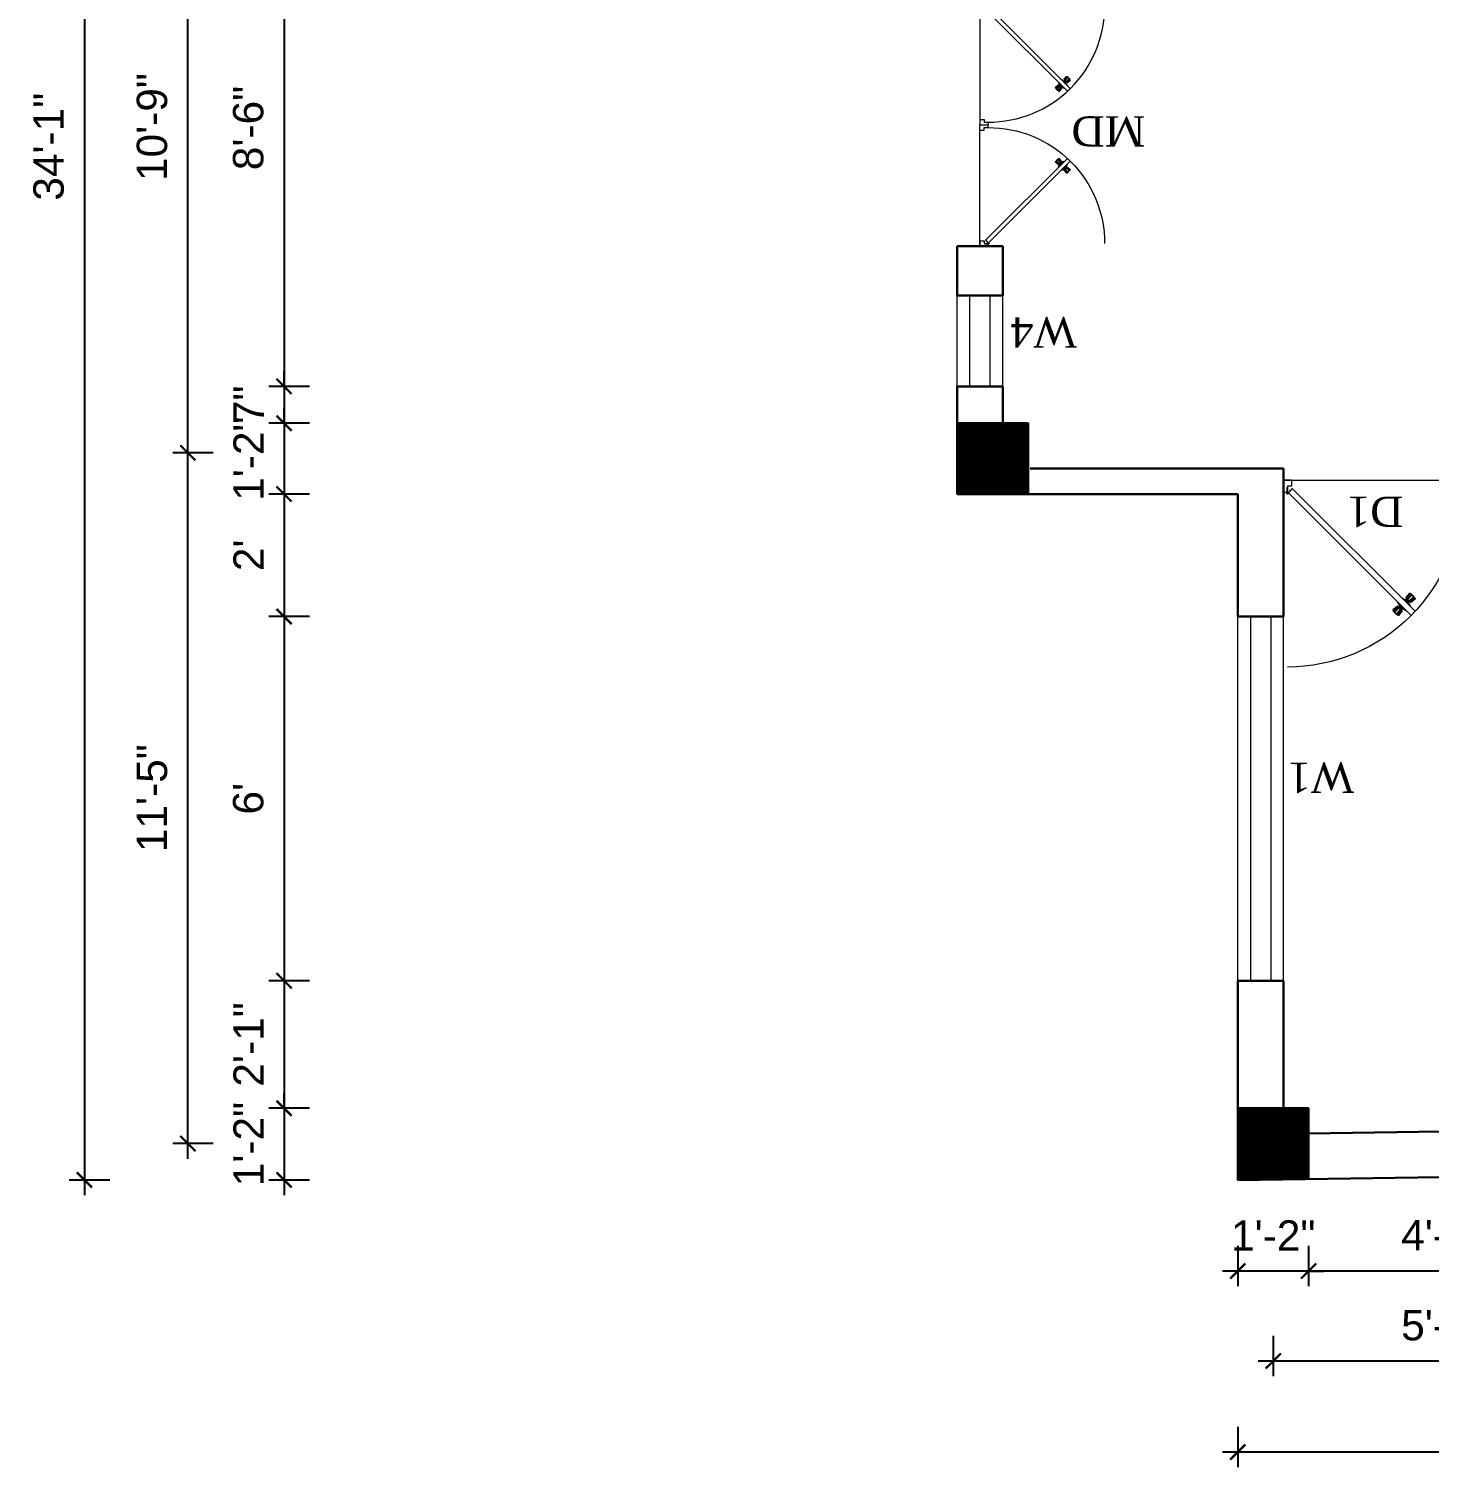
# Model space of a CAD drawing. Header units: inches. Extents: x -4737 to 13205, y 2479 to 13285.
# Drawn here: x -3914.2 to -3637.3, y 10554 to 10838.5 of the extents above; entities that cross this region are included whole.
import ezdxf

# ---------------------------------------------------------------- set-up
doc = ezdxf.new("R2010")
doc.units = ezdxf.units.IN
doc.header["$MEASUREMENT"] = 0
for name, color, linetype, lineweight in [('hatch-.09', 8, 'Continuous', 9), ('ns_DIMS', 1, 'Continuous', 0), ('ns_TEXT', 7, 'Continuous', 13), ('PUERTAS', 7, 'Continuous', 9), ('WALL', 12, 'Continuous', 30), ('wall2', 1, 'Continuous', 15), ('windoow', 4, 'Continuous', 5)]:
    doc.layers.add(name, color=color, linetype=linetype, lineweight=lineweight)
doc.styles.add('arial 1000', font='arial.ttf')
doc.styles.get("Standard").update_dxf_attribs({"font": 'arial.ttf'})
doc.dimstyles.new("1-8'", dxfattribs={"dimtxt": 6, "dimasz": 3, "dimexe": 3, "dimexo": 6, "dimgap": 4, "dimtad": 1, "dimdec": 0, "dimzin": 0, "dimdsep": 46, "dimlunit": 4, "dimtxsty": 'arial 1000', "dimblk": 'ARCHTICK', "dimcen": 8, "dimdle": 3, "dimclrt": 7, "dimazin": 0, "dimtfac": 1, "dimtdec": 0, "dimtix": 1, "dimtmove": 2, "dimatfit": 3, "dimfxl": 5, "dimfxlon": 1, "dimarcsym": 0})

# ---------------------------------------------------------------- blocks, each defined once
blk = doc.blocks.new('3ft')
at = {"layer": 'PUERTAS', "color": 2}
for p, q in [((1.01, 2.52), (25.23, 26.74)), ((26.05, 25.92), (1.77, 1.64)), ((21.99, 26.11), (21.98, 26.13)), ((26.05, 25.92), (25.23, 26.74)), ((25.42, 22.68), (25.43, 22.67)), ((0, 2.4), (0, 0)), ((0.72, 2.4), (0, 2.4)), ((1.6, 0), (0, 0)), ((0.72, 1.52), (0.72, 2.44)), ((0.8, 1.52), (0.72, 1.52)), ((0.8, 1.52), (0.8, 2.41)), ((0.8, 1.2), (0.8, 1.52)), ((1.6, 1.2), (0.8, 1.2)), ((1.57, 1.84), (0.94, 2.47)), ((1.63, 1.89), (0.97, 2.55)), ((1.63, 1.89), (1.57, 1.84)), ((1.77, 1.64), (1.57, 1.84)), ((1.6, 0), (1.6, 1.2)), ((34.4, 0), (34.4, 1.2)), ((34.4, 1.2), (35.2, 1.2)), ((34.4, 0), (36, 0)), ((35.2, 1.2), (35.2, 2.4)), ((35.2, 2.4), (36, 2.4)), ((36, 0), (36, 2.4))]:
    blk.add_line(p, q, dxfattribs=at)
at = {"layer": 'PUERTAS', "color": 8}
for p, q in [((22.57, 24.94), (21.65, 25.68)), ((22.63, 24.99), (21.69, 25.75)), ((22.74, 25.1), (21.84, 25.9)), ((22.13, 26.28), (21.98, 26.13)), ((22.88, 25.24), (22.01, 26.06)), ((22.13, 26.28), (22.27, 26.42)), ((22.29, 26.41), (22.27, 26.42)), ((23.16, 25.52), (22.34, 26.39)), ((23.3, 25.66), (22.5, 26.56)), ((23.41, 25.77), (22.65, 26.71)), ((23.46, 25.83), (22.72, 26.75)), ((24.08, 25.71), (23.57, 25.38)), ((22.69, 24.32), (23.02, 24.83)), ((22.95, 24.96), (22.84, 25.07)), ((22.98, 24.99), (22.86, 25.1)), ((23.03, 25.04), (22.91, 25.15)), ((22.91, 24.53), (23.1, 24.91)), ((23.11, 25.12), (22.99, 25.23)), ((23.13, 24.76), (23.18, 24.99)), ((23.28, 25.3), (23.17, 25.41)), ((23.36, 25.37), (23.25, 25.49)), ((23.31, 24.94), (23.28, 25.08)), ((23.41, 25.43), (23.3, 25.54)), ((23.46, 25.09), (23.32, 25.13)), ((23.44, 25.45), (23.33, 25.56)), ((23.64, 25.27), (23.41, 25.22)), ((23.87, 25.49), (23.49, 25.3)), ((23.63, 23.38), (24.14, 23.72)), ((23.84, 23.6), (24.22, 23.79)), ((24.07, 23.82), (24.3, 23.88)), ((24.25, 24), (24.39, 23.97)), ((24.25, 23.26), (24.99, 22.34)), ((24.27, 23.64), (24.38, 23.53)), ((24.3, 23.67), (24.41, 23.56)), ((24.3, 23.32), (25.06, 22.38)), ((24.35, 23.72), (24.46, 23.61)), ((24.4, 24.15), (24.43, 24.01)), ((24.41, 23.43), (25.2, 22.53)), ((24.43, 23.8), (24.54, 23.69)), ((24.58, 24.33), (24.52, 24.1)), ((24.55, 23.57), (25.37, 22.7)), ((24.6, 23.97), (24.72, 23.86)), ((24.8, 24.56), (24.61, 24.18)), ((25.02, 24.77), (24.68, 24.26)), ((24.68, 24.05), (24.79, 23.94)), ((24.73, 24.1), (24.85, 23.99)), ((24.76, 24.13), (24.87, 24.02)), ((24.83, 23.85), (25.7, 23.03)), ((24.97, 23.99), (25.87, 23.2)), ((25.08, 24.1), (26.02, 23.34)), ((25.14, 24.15), (26.06, 23.41)), ((25.58, 22.82), (25.43, 22.67)), ((25.58, 22.82), (25.73, 22.97)), ((25.72, 22.98), (25.73, 22.97)), ((0, 0), (36, 0))]:
    blk.add_line(p, q, dxfattribs=at)
at = {"layer": 'PUERTAS', "color": 1}
for p, q in [((21.67, 25.73), (22.17, 26.23)), ((22.49, 24.95), (21.67, 25.61)), ((21.7, 25.82), (22.14, 26.26)), ((21.73, 25.79), (21.7, 25.82)), ((22.58, 26.7), (22.14, 26.26)), ((22.67, 26.73), (22.17, 26.23)), ((22.61, 26.67), (22.58, 26.7)), ((23.45, 25.91), (22.79, 26.73)), ((23.44, 25.81), (23.02, 25.38)), ((23.33, 25.7), (23.34, 25.69)), ((24.15, 25.79), (23.68, 25.48)), ((24.27, 25.78), (24.26, 25.79)), ((22.6, 24.96), (23.02, 25.38)), ((22.61, 24.25), (22.92, 24.72)), ((22.62, 24.13), (22.61, 24.14)), ((22.7, 25.07), (22.71, 25.06)), ((22.82, 25.06), (23.08, 25.32)), ((22.94, 24.95), (22.83, 25.07)), ((22.92, 24.72), (22.92, 24.72)), ((22.93, 24.94), (23.19, 25.21)), ((22.93, 24.84), (22.93, 24.83)), ((23.34, 25.58), (23.08, 25.32)), ((23.46, 25.47), (23.19, 25.21)), ((23.45, 25.46), (23.33, 25.57)), ((23.44, 23.31), (23.45, 23.3)), ((23.56, 23.3), (24.03, 23.61)), ((23.57, 25.47), (23.57, 25.47)), ((23.68, 25.48), (23.68, 25.48)), ((24.03, 23.61), (24.03, 23.62)), ((24.14, 23.62), (24.14, 23.62)), ((24.25, 23.62), (24.51, 23.89)), ((24.26, 23.29), (24.69, 23.71)), ((24.26, 23.63), (24.37, 23.52)), ((24.26, 23.18), (24.92, 22.37)), ((24.37, 23.52), (24.63, 23.77)), ((24.37, 23.4), (24.37, 23.4)), ((24.78, 24.15), (24.51, 23.89)), ((24.89, 24.03), (24.63, 23.77)), ((25.11, 24.14), (24.69, 23.71)), ((24.77, 24.14), (24.88, 24.03)), ((24.79, 24.38), (24.78, 24.37)), ((24.78, 24.26), (24.78, 24.26)), ((25.1, 24.84), (24.79, 24.38)), ((25, 24.03), (25, 24.03)), ((25.04, 22.36), (25.54, 22.86)), ((25.09, 24.96), (25.1, 24.95)), ((25.13, 22.39), (25.57, 22.83)), ((25.22, 24.14), (26.03, 23.48)), ((26.04, 23.37), (25.54, 22.86)), ((26.01, 23.27), (25.57, 22.83)), ((25.98, 23.3), (26.01, 23.27)), ((25.1, 22.42), (25.13, 22.39))]:
    blk.add_line(p, q, dxfattribs=at)
at = {"layer": 'PUERTAS', "color": 2}
for radius in [0.155, 0.0752]:
    blk.add_circle((0.82, 2.56), radius, dxfattribs=at)
at = {"layer": 'PUERTAS', "color": 8}
blk.add_arc((0.82, 2.56), 34.38, 359.7285, 90.0333, dxfattribs=at)
at = {"layer": 'PUERTAS', "color": 1}
for centre, start, end in [((22.73, 26.68), 38.9236, 135), ((23.28, 25.63), 315, 45), ((23.39, 25.86), 315, 38.9236), ((24.2, 25.73), 45, 135), ((22.54, 25.01), 231.0764, 315), ((22.67, 24.2), 135, 225), ((22.77, 25.12), 225, 315), ((22.99, 24.89), 135, 219.7428), ((22.87, 24.78), 315, 39.7428), ((23.51, 23.36), 225, 315), ((23.51, 25.41), 50.2572, 135), ((23.62, 25.53), 230.2572, 315), ((24.09, 23.56), 50.2572, 135), ((24.2, 23.68), 230.2572, 315), ((24.32, 23.23), 135, 218.9236), ((24.42, 23.46), 135, 225), ((24.84, 24.31), 135, 219.7428), ((24.72, 24.21), 315, 39.7428), ((24.94, 23.98), 45, 135), ((25.04, 24.89), 315, 45), ((25.17, 24.08), 51.0764, 135), ((25.98, 23.42), 315, 51.0764), ((24.98, 22.42), 218.9236, 315)]:
    blk.add_arc(centre, 0.08, start, end, dxfattribs=at)
blk = doc.blocks.new('*U36')
at = {"color": 3}
blk.add_blockref('3ft', (0, 0), dxfattribs=at)
blk = doc.blocks.new('_ArchTick')
at = {"color": 0, "const_width": 0.15}
blk.add_lwpolyline([(-0.5, -0.5), (0.5, 0.5)], dxfattribs=at)
blk = doc.blocks.new('*D1104')
at = {"layer": 'Defpoints', "color": 0, "transparency": 16777216}
for p in [(-3453.04, 10613.98), (-3675.18, 10611.04), (-3675.18, 10557.04)]:
    blk.add_point(p, dxfattribs=at)
at = {"layer": 'ns_DIMS', "color": 0, "lineweight": -2, "transparency": 16777216}
for p, q in [((-3675.18, 10562.04), (-3675.18, 10554.04)), ((-3453.04, 10562.04), (-3453.04, 10554.04)), ((-3450.04, 10557.04), (-3678.18, 10557.04))]:
    blk.add_line(p, q, dxfattribs=at)
at = {"layer": 'ns_DIMS', "color": 0, "lineweight": -2, "transparency": 16777216, "xscale": 3, "yscale": 3, "zscale": 3, "rotation": 180}
blk.add_blockref('_ArchTick', (-3675.18, 10557.04), dxfattribs=at)
at = {"layer": 'ns_DIMS', "color": 0, "lineweight": -2, "transparency": 16777216, "xscale": 3, "yscale": 3, "zscale": 3}
blk.add_blockref('_ArchTick', (-3453.04, 10557.04), dxfattribs=at)
at = {"layer": 'ns_DIMS', "color": 7, "transparency": 16777216, "insert": (-3564.11, 10564.11), "char_height": 6, "attachment_point": 5, "style": 'arial 1000'}
blk.add_mtext('18\'-6"', dxfattribs=at)
blk = doc.blocks.new('*D1107')
at = {"layer": 'Defpoints', "color": 0, "transparency": 16777216}
for p in [(-3661.18, 10610.84), (-3607.93, 10611.99), (-3661.18, 10592.84)]:
    blk.add_point(p, dxfattribs=at)
at = {"layer": 'ns_DIMS', "color": 0, "lineweight": -2, "transparency": 16777216}
for p, q in [((-3661.18, 10597.84), (-3661.18, 10589.84)), ((-3607.93, 10597.84), (-3607.93, 10589.84)), ((-3604.93, 10592.84), (-3664.18, 10592.84))]:
    blk.add_line(p, q, dxfattribs=at)
at = {"layer": 'ns_DIMS', "color": 0, "lineweight": -2, "transparency": 16777216, "xscale": 3, "yscale": 3, "zscale": 3, "rotation": 180}
blk.add_blockref('_ArchTick', (-3661.18, 10592.84), dxfattribs=at)
at = {"layer": 'ns_DIMS', "color": 0, "lineweight": -2, "transparency": 16777216, "xscale": 3, "yscale": 3, "zscale": 3}
blk.add_blockref('_ArchTick', (-3607.93, 10592.84), dxfattribs=at)
at = {"layer": 'ns_DIMS', "color": 7, "transparency": 16777216, "insert": (-3634.55, 10599.9), "char_height": 6, "attachment_point": 5, "style": 'arial 1000'}
blk.add_mtext('4\'-5"', dxfattribs=at)
blk = doc.blocks.new('*D1108')
at = {"layer": 'Defpoints', "color": 0, "transparency": 16777216}
for p in [(-3675.18, 10611.04), (-3661.18, 10611.04), (-3675.18, 10592.84)]:
    blk.add_point(p, dxfattribs=at)
at = {"layer": 'ns_DIMS', "color": 0, "lineweight": -2, "transparency": 16777216}
for p, q in [((-3675.18, 10597.84), (-3675.18, 10589.84)), ((-3661.18, 10597.84), (-3661.18, 10589.84)), ((-3675.18, 10592.84), (-3678.18, 10592.84)), ((-3661.18, 10592.84), (-3675.18, 10592.84)), ((-3661.18, 10592.84), (-3658.18, 10592.84))]:
    blk.add_line(p, q, dxfattribs=at)
at = {"layer": 'ns_DIMS', "color": 0, "lineweight": -2, "transparency": 16777216, "xscale": 3, "yscale": 3, "zscale": 3}
blk.add_blockref('_ArchTick', (-3675.18, 10592.84), dxfattribs=at)
at = {"layer": 'ns_DIMS', "color": 0, "lineweight": -2, "transparency": 16777216, "xscale": 3, "yscale": 3, "zscale": 3, "rotation": 180}
blk.add_blockref('_ArchTick', (-3661.18, 10592.84), dxfattribs=at)
at = {"layer": 'ns_DIMS', "color": 7, "transparency": 16777216, "insert": (-3668.18, 10599.86), "char_height": 6, "attachment_point": 5, "style": 'arial 1000'}
blk.add_mtext('1\'-2"', dxfattribs=at)
blk = doc.blocks.new('*D1109')
at = {"layer": 'Defpoints', "color": 0, "transparency": 16777216}
for p in [(-3668.18, 10611.04), (-3600.93, 10611.99), (-3668.18, 10575.04)]:
    blk.add_point(p, dxfattribs=at)
at = {"layer": 'ns_DIMS', "color": 0, "lineweight": -2, "transparency": 16777216}
for p, q in [((-3668.18, 10580.04), (-3668.18, 10572.04)), ((-3600.93, 10580.04), (-3600.93, 10572.04)), ((-3597.93, 10575.04), (-3671.18, 10575.04))]:
    blk.add_line(p, q, dxfattribs=at)
at = {"layer": 'ns_DIMS', "color": 0, "lineweight": -2, "transparency": 16777216, "xscale": 3, "yscale": 3, "zscale": 3, "rotation": 180}
blk.add_blockref('_ArchTick', (-3668.18, 10575.04), dxfattribs=at)
at = {"layer": 'ns_DIMS', "color": 0, "lineweight": -2, "transparency": 16777216, "xscale": 3, "yscale": 3, "zscale": 3}
blk.add_blockref('_ArchTick', (-3600.93, 10575.04), dxfattribs=at)
at = {"layer": 'ns_DIMS', "color": 7, "transparency": 16777216, "insert": (-3634.55, 10582.09), "char_height": 6, "attachment_point": 5, "style": 'arial 1000'}
blk.add_mtext('5\'-7"', dxfattribs=at)
blk = doc.blocks.new('2ft6in')
at = {"layer": 'PUERTAS', "color": 2}
for p, q in [((0.84, 2.1), (21.02, 22.28)), ((21.71, 21.6), (1.47, 1.37)), ((18.33, 21.76), (18.31, 21.77)), ((21.71, 21.6), (21.02, 22.28)), ((21.18, 18.9), (21.2, 18.89)), ((0, 2), (0, 0)), ((0.6, 2), (0, 2)), ((1.33, 0), (0, 0)), ((0.6, 1.26), (0.6, 2.04)), ((0.67, 1.26), (0.6, 1.26)), ((0.67, 1.26), (0.67, 2.01)), ((0.67, 1), (0.67, 1.26)), ((1.33, 1), (0.67, 1)), ((1.31, 1.53), (0.79, 2.06)), ((1.36, 1.58), (0.81, 2.12)), ((1.36, 1.58), (1.31, 1.53)), ((1.47, 1.37), (1.31, 1.53)), ((1.33, 0), (1.33, 1)), ((28.67, 0), (28.67, 1)), ((28.67, 1), (29.33, 1)), ((28.67, 0), (30, 0)), ((29.33, 1), (29.33, 2)), ((29.33, 2), (30, 2)), ((30, 0), (30, 2))]:
    blk.add_line(p, q, dxfattribs=at)
at = {"layer": 'PUERTAS', "color": 8}
for p, q in [((18.81, 20.78), (18.04, 21.4)), ((18.86, 20.83), (18.08, 21.46)), ((18.95, 20.92), (18.2, 21.58)), ((18.44, 21.9), (18.31, 21.77)), ((19.07, 21.03), (18.34, 21.72)), ((18.44, 21.9), (18.56, 22.02)), ((18.58, 22.01), (18.56, 22.02)), ((19.3, 21.26), (18.61, 22)), ((19.42, 21.38), (18.75, 22.14)), ((19.51, 21.48), (18.88, 22.26)), ((19.55, 21.53), (18.93, 22.3)), ((20.07, 21.42), (19.64, 21.15)), ((18.91, 20.27), (19.19, 20.69)), ((19.13, 20.8), (19.03, 20.9)), ((19.15, 20.82), (19.05, 20.92)), ((19.09, 20.44), (19.25, 20.76)), ((19.19, 20.87), (19.1, 20.96)), ((19.25, 20.93), (19.16, 21.02)), ((19.28, 20.63), (19.32, 20.83)), ((19.4, 21.08), (19.31, 21.17)), ((19.47, 21.15), (19.38, 21.24)), ((19.43, 20.78), (19.4, 20.9)), ((19.51, 21.19), (19.42, 21.28)), ((19.55, 20.91), (19.43, 20.94)), ((19.53, 21.21), (19.44, 21.3)), ((19.7, 21.06), (19.51, 21.01)), ((19.89, 21.24), (19.58, 21.08)), ((19.69, 19.49), (20.12, 19.76)), ((19.87, 19.67), (20.18, 19.83)), ((20.06, 19.85), (20.25, 19.9)), ((20.21, 20), (20.33, 19.97)), ((20.21, 19.38), (20.83, 18.61)), ((20.23, 19.7), (20.32, 19.61)), ((20.25, 19.72), (20.34, 19.63)), ((20.25, 19.43), (20.88, 18.65)), ((20.29, 19.76), (20.38, 19.67)), ((20.33, 20.13), (20.36, 20.01)), ((20.34, 19.53), (21, 18.77)), ((20.36, 19.83), (20.45, 19.74)), ((20.48, 20.28), (20.44, 20.08)), ((20.46, 19.64), (21.14, 18.91)), ((20.5, 19.98), (20.6, 19.89)), ((20.67, 20.47), (20.51, 20.15)), ((20.85, 20.64), (20.57, 20.22)), ((20.57, 20.04), (20.66, 19.95)), ((20.61, 20.09), (20.7, 19.99)), ((20.63, 20.11), (20.72, 20.01)), ((20.69, 19.87), (21.42, 19.19)), ((20.81, 19.99), (21.56, 19.33)), ((20.9, 20.08), (21.68, 19.45)), ((20.95, 20.13), (21.72, 19.51)), ((21.32, 19.01), (21.2, 18.89)), ((21.32, 19.01), (21.44, 19.14)), ((21.43, 19.15), (21.44, 19.14)), ((0, 0), (30, 0))]:
    blk.add_line(p, q, dxfattribs=at)
at = {"layer": 'PUERTAS', "color": 1}
for p, q in [((18.06, 21.44), (18.48, 21.86)), ((18.74, 20.79), (18.06, 21.34)), ((18.08, 21.51), (18.45, 21.88)), ((18.11, 21.49), (18.08, 21.51)), ((18.82, 22.25), (18.45, 21.88)), ((18.9, 22.28), (18.48, 21.86)), ((18.84, 22.23), (18.82, 22.25)), ((19.54, 21.59), (18.99, 22.27)), ((19.54, 21.5), (19.18, 21.15)), ((19.45, 21.41), (19.45, 21.41)), ((20.12, 21.49), (19.74, 21.24)), ((20.22, 21.48), (20.22, 21.49)), ((18.83, 20.8), (19.18, 21.15)), ((18.84, 20.21), (19.1, 20.6)), ((18.85, 20.11), (18.84, 20.12)), ((18.92, 20.89), (18.93, 20.88)), ((19.02, 20.88), (19.24, 21.1)), ((19.12, 20.8), (19.03, 20.89)), ((19.1, 20.7), (19.11, 20.69)), ((19.1, 20.6), (19.1, 20.6)), ((19.11, 20.79), (19.33, 21.01)), ((19.45, 21.31), (19.24, 21.1)), ((19.55, 21.22), (19.33, 21.01)), ((19.54, 21.22), (19.45, 21.31)), ((19.53, 19.43), (19.54, 19.42)), ((19.64, 21.23), (19.64, 21.23)), ((19.64, 19.42), (20.02, 19.67)), ((19.74, 21.24), (19.73, 21.23)), ((20.02, 19.67), (20.03, 19.68)), ((20.12, 19.68), (20.12, 19.68)), ((20.21, 19.69), (20.43, 19.9)), ((20.22, 19.41), (20.57, 19.76)), ((20.22, 19.69), (20.31, 19.6)), ((20.22, 19.32), (20.76, 18.64)), ((20.31, 19.6), (20.52, 19.81)), ((20.31, 19.5), (20.31, 19.5)), ((20.65, 20.12), (20.43, 19.9)), ((20.74, 20.03), (20.52, 19.81)), ((20.93, 20.11), (20.57, 19.76)), ((20.64, 20.11), (20.73, 20.02)), ((20.66, 20.31), (20.65, 20.31)), ((20.65, 20.21), (20.65, 20.22)), ((20.91, 20.7), (20.66, 20.31)), ((20.84, 20.02), (20.83, 20.03)), ((20.86, 18.63), (21.28, 19.05)), ((20.91, 20.8), (20.91, 20.79)), ((20.91, 18.68), (20.94, 18.66)), ((20.94, 18.66), (21.31, 19.03)), ((21.02, 20.12), (21.7, 19.57)), ((21.7, 19.47), (21.28, 19.05)), ((21.67, 19.4), (21.31, 19.03)), ((21.65, 19.42), (21.67, 19.4))]:
    blk.add_line(p, q, dxfattribs=at)
at = {"layer": 'PUERTAS', "color": 2}
for radius in [0.129, 0.0627]:
    blk.add_circle((0.68, 2.14), radius, dxfattribs=at)
at = {"layer": 'PUERTAS', "color": 8}
blk.add_arc((0.68, 2.14), 28.65, 359.7285, 90.0333, dxfattribs=at)
at = {"layer": 'PUERTAS', "color": 1}
for centre, start, end in [((18.94, 22.23), 38.9236, 135), ((19.4, 21.36), 315, 45), ((19.49, 21.55), 315, 38.9236), ((20.17, 21.44), 45, 135), ((18.78, 20.84), 231.0764, 315), ((18.89, 20.16), 135, 225), ((18.97, 20.93), 225, 315), ((19.16, 20.74), 135, 219.7428), ((19.06, 20.65), 315, 39.7428), ((19.59, 19.47), 225, 315), ((19.6, 21.18), 50.2572, 135), ((19.68, 21.28), 230.2572, 315), ((20.07, 19.63), 50.2572, 135), ((20.16, 19.73), 230.2572, 315), ((20.27, 19.36), 135, 218.9236), ((20.35, 19.55), 135, 225), ((20.7, 20.26), 135, 219.7428), ((20.6, 20.17), 315, 39.7428), ((20.78, 19.98), 45, 135), ((20.82, 18.68), 218.9236, 315), ((20.87, 20.75), 315, 45), ((20.98, 20.07), 51.0764, 135), ((21.65, 19.52), 315, 51.0764)]:
    blk.add_arc(centre, 0.0667, start, end, dxfattribs=at)
blk = doc.blocks.new('*U37')
at = {"color": 3, "xscale": -1}
blk.add_blockref('2ft6in', (42, 0), dxfattribs=at)
blk = doc.blocks.new('*D1116')
at = {"layer": 'Defpoints', "color": 0, "transparency": 16777216}
for p in [(-3730.64, 10869.98), (-3863.69, 10767.77), (-3730.64, 10767.77)]:
    blk.add_point(p, dxfattribs=at)
at = {"layer": 'ns_DIMS', "color": 0, "lineweight": -2, "transparency": 16777216}
for p, q in [((-3863.69, 10872.98), (-3863.69, 10764.77)), ((-3858.69, 10869.98), (-3866.69, 10869.98)), ((-3858.69, 10767.77), (-3866.69, 10767.77))]:
    blk.add_line(p, q, dxfattribs=at)
at = {"layer": 'ns_DIMS', "color": 0, "lineweight": -2, "transparency": 16777216, "xscale": 3, "yscale": 3, "zscale": 3}
for p, rotation in [((-3863.69, 10869.98), 90), ((-3863.69, 10767.77), 270)]:
    blk.add_blockref('_ArchTick', p, dxfattribs=dict(at, rotation=rotation))
at = {"layer": 'ns_DIMS', "color": 7, "transparency": 16777216, "insert": (-3870.75, 10818.87), "char_height": 6, "attachment_point": 5, "rotation": 90, "style": 'arial 1000'}
blk.add_mtext('8\'-6"', dxfattribs=at)
blk = doc.blocks.new('*D1117')
at = {"layer": 'Defpoints', "color": 0, "transparency": 16777216}
for p in [(-3730.64, 10767.77), (-3863.69, 10760.49), (-3730.64, 10760.49)]:
    blk.add_point(p, dxfattribs=at)
at = {"layer": 'ns_DIMS', "color": 0, "lineweight": -2, "transparency": 16777216}
for p, q in [((-3863.69, 10767.77), (-3863.69, 10770.77)), ((-3858.69, 10767.77), (-3866.69, 10767.77)), ((-3863.69, 10767.77), (-3863.69, 10760.49)), ((-3858.69, 10760.49), (-3866.69, 10760.49)), ((-3863.69, 10760.49), (-3863.69, 10757.49))]:
    blk.add_line(p, q, dxfattribs=at)
at = {"layer": 'ns_DIMS', "color": 0, "lineweight": -2, "transparency": 16777216, "xscale": 3, "yscale": 3, "zscale": 3}
for p, rotation in [((-3863.69, 10767.77), 270), ((-3863.69, 10760.49), 90)]:
    blk.add_blockref('_ArchTick', p, dxfattribs=dict(at, rotation=rotation))
at = {"layer": 'ns_DIMS', "color": 7, "transparency": 16777216, "insert": (-3870.69, 10764.13), "char_height": 6, "attachment_point": 5, "rotation": 90, "style": 'arial 1000'}
blk.add_mtext('7"', dxfattribs=at)
blk = doc.blocks.new('*D1118')
at = {"layer": 'Defpoints', "color": 0, "transparency": 16777216}
for p in [(-3730.64, 10760.49), (-3863.69, 10746.49), (-3730.64, 10746.49)]:
    blk.add_point(p, dxfattribs=at)
at = {"layer": 'ns_DIMS', "color": 0, "lineweight": -2, "transparency": 16777216}
for p, q in [((-3863.69, 10760.49), (-3863.69, 10763.49)), ((-3858.69, 10760.49), (-3866.69, 10760.49)), ((-3863.69, 10760.49), (-3863.69, 10746.49)), ((-3858.69, 10746.49), (-3866.69, 10746.49)), ((-3863.69, 10746.49), (-3863.69, 10743.49))]:
    blk.add_line(p, q, dxfattribs=at)
at = {"layer": 'ns_DIMS', "color": 0, "lineweight": -2, "transparency": 16777216, "xscale": 3, "yscale": 3, "zscale": 3}
for p, rotation in [((-3863.69, 10760.49), 270), ((-3863.69, 10746.49), 90)]:
    blk.add_blockref('_ArchTick', p, dxfattribs=dict(at, rotation=rotation))
at = {"layer": 'ns_DIMS', "color": 7, "transparency": 16777216, "insert": (-3870.7, 10753.49), "char_height": 6, "attachment_point": 5, "rotation": 90, "style": 'arial 1000'}
blk.add_mtext('1\'-2"', dxfattribs=at)
blk = doc.blocks.new('*D1119')
at = {"layer": 'Defpoints', "color": 0, "transparency": 16777216}
for p in [(-3730.64, 10746.49), (-3863.69, 10722.24), (-3675.18, 10722.24)]:
    blk.add_point(p, dxfattribs=at)
at = {"layer": 'ns_DIMS', "color": 0, "lineweight": -2, "transparency": 16777216}
for p, q in [((-3863.69, 10749.49), (-3863.69, 10719.24)), ((-3858.69, 10746.49), (-3866.69, 10746.49)), ((-3858.69, 10722.24), (-3866.69, 10722.24))]:
    blk.add_line(p, q, dxfattribs=at)
at = {"layer": 'ns_DIMS', "color": 0, "lineweight": -2, "transparency": 16777216, "xscale": 3, "yscale": 3, "zscale": 3}
for p, rotation in [((-3863.69, 10746.49), 90), ((-3863.69, 10722.24), 270)]:
    blk.add_blockref('_ArchTick', p, dxfattribs=dict(at, rotation=rotation))
at = {"layer": 'ns_DIMS', "color": 7, "transparency": 16777216, "insert": (-3870.7, 10734.37), "char_height": 6, "attachment_point": 5, "rotation": 90, "style": 'arial 1000'}
blk.add_mtext("2'", dxfattribs=at)
blk = doc.blocks.new('*D1120')
at = {"layer": 'Defpoints', "color": 0, "transparency": 16777216}
for p in [(-3675.18, 10722.24), (-3863.69, 10650.24), (-3675.18, 10650.24)]:
    blk.add_point(p, dxfattribs=at)
at = {"layer": 'ns_DIMS', "color": 0, "lineweight": -2, "transparency": 16777216}
for p, q in [((-3863.69, 10725.24), (-3863.69, 10647.24)), ((-3858.69, 10722.24), (-3866.69, 10722.24)), ((-3858.69, 10650.24), (-3866.69, 10650.24))]:
    blk.add_line(p, q, dxfattribs=at)
at = {"layer": 'ns_DIMS', "color": 0, "lineweight": -2, "transparency": 16777216, "xscale": 3, "yscale": 3, "zscale": 3}
for p, rotation in [((-3863.69, 10722.24), 90), ((-3863.69, 10650.24), 270)]:
    blk.add_blockref('_ArchTick', p, dxfattribs=dict(at, rotation=rotation))
at = {"layer": 'ns_DIMS', "color": 7, "transparency": 16777216, "insert": (-3870.75, 10686.24), "char_height": 6, "attachment_point": 5, "rotation": 90, "style": 'arial 1000'}
blk.add_mtext("6'", dxfattribs=at)
blk = doc.blocks.new('*D1121')
at = {"layer": 'Defpoints', "color": 0, "transparency": 16777216}
for p in [(-3675.18, 10650.24), (-3863.69, 10625.04), (-3675.18, 10625.04)]:
    blk.add_point(p, dxfattribs=at)
at = {"layer": 'ns_DIMS', "color": 0, "lineweight": -2, "transparency": 16777216}
for p, q in [((-3863.69, 10653.24), (-3863.69, 10622.04)), ((-3858.69, 10650.24), (-3866.69, 10650.24)), ((-3858.69, 10625.04), (-3866.69, 10625.04))]:
    blk.add_line(p, q, dxfattribs=at)
at = {"layer": 'ns_DIMS', "color": 0, "lineweight": -2, "transparency": 16777216, "xscale": 3, "yscale": 3, "zscale": 3}
for p, rotation in [((-3863.69, 10650.24), 90), ((-3863.69, 10625.04), 270)]:
    blk.add_blockref('_ArchTick', p, dxfattribs=dict(at, rotation=rotation))
at = {"layer": 'ns_DIMS', "color": 7, "transparency": 16777216, "insert": (-3870.7, 10637.64), "char_height": 6, "attachment_point": 5, "rotation": 90, "style": 'arial 1000'}
blk.add_mtext('2\'-1"', dxfattribs=at)
blk = doc.blocks.new('*D1122')
at = {"layer": 'Defpoints', "color": 0, "transparency": 16777216}
for p in [(-3675.18, 10625.04), (-3863.69, 10610.84), (-3675.18, 10610.84)]:
    blk.add_point(p, dxfattribs=at)
at = {"layer": 'ns_DIMS', "color": 0, "lineweight": -2, "transparency": 16777216}
for p, q in [((-3863.69, 10625.04), (-3863.69, 10628.04)), ((-3858.69, 10625.04), (-3866.69, 10625.04)), ((-3863.69, 10625.04), (-3863.69, 10610.84)), ((-3858.69, 10610.84), (-3866.69, 10610.84)), ((-3863.69, 10610.84), (-3863.69, 10607.84))]:
    blk.add_line(p, q, dxfattribs=at)
at = {"layer": 'ns_DIMS', "color": 0, "lineweight": -2, "transparency": 16777216, "xscale": 3, "yscale": 3, "zscale": 3}
for p, rotation in [((-3863.69, 10625.04), 270), ((-3863.69, 10610.84), 90)]:
    blk.add_blockref('_ArchTick', p, dxfattribs=dict(at, rotation=rotation))
at = {"layer": 'ns_DIMS', "color": 7, "transparency": 16777216, "insert": (-3870.7, 10617.94), "char_height": 6, "attachment_point": 5, "rotation": 90, "style": 'arial 1000'}
blk.add_mtext('1\'-2"', dxfattribs=at)
blk = doc.blocks.new('*D1123')
at = {"layer": 'Defpoints', "color": 0, "transparency": 16777216}
for p in [(-3882.7, 10754.63), (-3730.64, 10754.63), (-3675.18, 10618.04)]:
    blk.add_point(p, dxfattribs=at)
at = {"layer": 'ns_DIMS', "color": 0, "lineweight": -2, "transparency": 16777216}
for p, q in [((-3882.7, 10615.04), (-3882.7, 10757.63)), ((-3877.7, 10754.63), (-3885.7, 10754.63)), ((-3877.7, 10618.04), (-3885.7, 10618.04))]:
    blk.add_line(p, q, dxfattribs=at)
at = {"layer": 'ns_DIMS', "color": 0, "lineweight": -2, "transparency": 16777216, "xscale": 3, "yscale": 3, "zscale": 3}
for p, rotation in [((-3882.7, 10754.63), 90), ((-3882.7, 10618.04), 270)]:
    blk.add_blockref('_ArchTick', p, dxfattribs=dict(at, rotation=rotation))
at = {"layer": 'ns_DIMS', "color": 7, "transparency": 16777216, "insert": (-3889.77, 10686.34), "char_height": 6, "attachment_point": 5, "rotation": 90, "style": 'arial 1000'}
blk.add_mtext('11\'-5"', dxfattribs=at)
blk = doc.blocks.new('*D1124')
at = {"layer": 'Defpoints', "color": 0, "transparency": 16777216}
for p in [(-3882.7, 10883.49), (-3783.78, 10883.49), (-3730.64, 10754.63)]:
    blk.add_point(p, dxfattribs=at)
at = {"layer": 'ns_DIMS', "color": 0, "lineweight": -2, "transparency": 16777216}
for p, q in [((-3882.7, 10751.63), (-3882.7, 10886.49)), ((-3877.7, 10883.49), (-3885.7, 10883.49)), ((-3877.7, 10754.63), (-3885.7, 10754.63))]:
    blk.add_line(p, q, dxfattribs=at)
at = {"layer": 'ns_DIMS', "color": 0, "lineweight": -2, "transparency": 16777216, "xscale": 3, "yscale": 3, "zscale": 3}
for p, rotation in [((-3882.7, 10883.49), 90), ((-3882.7, 10754.63), 270)]:
    blk.add_blockref('_ArchTick', p, dxfattribs=dict(at, rotation=rotation))
at = {"layer": 'ns_DIMS', "color": 7, "transparency": 16777216, "insert": (-3889.77, 10819.06), "char_height": 6, "attachment_point": 5, "rotation": 90, "style": 'arial 1000'}
blk.add_mtext('10\'-9"', dxfattribs=at)
blk = doc.blocks.new('*D1035')
at = {"layer": 'Defpoints', "color": 0, "transparency": 16777216}
for p in [(-3783.78, 11019.49), (-3903.15, 10610.84), (-3675.18, 10610.84)]:
    blk.add_point(p, dxfattribs=at)
at = {"layer": 'ns_DIMS', "color": 0, "lineweight": -2, "transparency": 16777216}
for p, q in [((-3903.15, 11022.49), (-3903.15, 10607.84)), ((-3898.15, 11019.49), (-3906.15, 11019.49)), ((-3898.15, 10610.84), (-3906.15, 10610.84))]:
    blk.add_line(p, q, dxfattribs=at)
at = {"layer": 'ns_DIMS', "color": 0, "lineweight": -2, "transparency": 16777216, "xscale": 3, "yscale": 3, "zscale": 3}
for p, rotation in [((-3903.15, 11019.49), 90), ((-3903.15, 10610.84), 270)]:
    blk.add_blockref('_ArchTick', p, dxfattribs=dict(at, rotation=rotation))
at = {"layer": 'ns_DIMS', "color": 7, "transparency": 16777216, "insert": (-3910.21, 10815.17), "char_height": 6, "attachment_point": 5, "rotation": 90, "style": 'arial 1000'}
blk.add_mtext('34\'-1"', dxfattribs=at)

msp = doc.modelspace()

# ---------------------------------------------------------------- hatches: boundary and pattern name
at = {"layer": 'hatch-.09'}
h = msp.add_hatch(dxfattribs=at)
h.set_pattern_fill('ANSI31', color=256, angle=180)
h.set_pattern_definition([(225, (11715.74998, 11036.63135), (0.0883883476, -0.0883883476), [])])
h.paths.add_polyline_path([(-3730.64, 10746.49), (-3716.64, 10746.49), (-3716.64, 10760.49), (-3730.64, 10760.49)])
h = msp.add_hatch(dxfattribs=at)
h.set_pattern_fill('ANSI31', color=256, angle=180)
h.set_pattern_definition([(225, (11771.20464, 10901.18095), (0.0883883476, -0.0883883476), [])])
h.paths.add_polyline_path([(-3675.18, 10611.04), (-3661.18, 10611.04), (-3661.18, 10625.04), (-3675.18, 10625.04)])

# ---------------------------------------------------------------- linework, layer by layer
at = {"layer": 'WALL'}
for p, q in [((-3730.64, 10785.77), (-3730.64, 10795.49)), ((-3721.64, 10795.49), (-3730.64, 10795.49)), ((-3721.64, 10785.77), (-3721.64, 10795.49)), ((-3721.64, 10785.77), (-3730.64, 10785.77)), ((-3721.64, 10767.77), (-3730.64, 10767.77)), ((-3730.64, 10746.49), (-3730.64, 10762.77)), ((-3716.23, 10751.54), (-3666.18, 10751.54)), ((-3666.18, 10722.24), (-3666.18, 10751.54)), ((-3730.23, 10746.49), (-3675.18, 10746.49)), ((-3675.18, 10722.24), (-3675.18, 10746.49)), ((-3666.18, 10722.24), (-3675.18, 10722.24)), ((-3666.18, 10722.24), (-3675.18, 10722.24)), ((-3675.18, 10610.84), (-3675.18, 10650.24)), ((-3666.18, 10650.24), (-3675.18, 10650.24)), ((-3666.18, 10624.84), (-3666.18, 10650.24)), ((-3661.18, 10620.04), (-3605.68, 10620.83)), ((-3453.04, 10613.98), (-3675.18, 10610.84)), ((-3675.18, 10610.84), (-3453.04, 10613.98))]:
    msp.add_line(p, q, dxfattribs=at)
for points in [[(-3721.64, 10767.77), (-3730.64, 10767.77), (-3730.64, 10760.49), (-3721.64, 10760.49)], [(-3716.64, 10746.49), (-3730.64, 10746.49), (-3730.64, 10760.49), (-3716.64, 10760.49)], [(-3661.18, 10611.04), (-3675.18, 10611.04), (-3675.18, 10625.04), (-3661.18, 10625.04)]]:
    msp.add_lwpolyline(points, close=True, dxfattribs=at)
at = {"layer": 'wall2'}
for p, q in [((-3730.64, 10767.77), (-3730.64, 10785.77)), ((-3721.64, 10767.77), (-3721.64, 10785.77)), ((-3675.18, 10650.24), (-3675.18, 10722.24)), ((-3666.18, 10650.24), (-3666.18, 10722.24))]:
    msp.add_line(p, q, dxfattribs=at)
at = {"layer": 'windoow'}
for p, q in [((-3728.14, 10767.77), (-3728.14, 10785.77)), ((-3724.14, 10767.77), (-3724.14, 10785.77)), ((-3672.68, 10722.24), (-3672.68, 10650.24)), ((-3668.68, 10722.24), (-3668.68, 10650.24))]:
    msp.add_line(p, q, dxfattribs=at)

# ---------------------------------------------------------------- block references
at = {"layer": 'WALL', "yscale": 0.8000000000015522, "zscale": 0.8000000000015522, "rotation": 270}
for p, xscale in [((-3726.14, 10809.89), -0.8000000000015522), ((-3726.14, 10829.09), 0.8000000000015522)]:
    msp.add_blockref('*U37', p, dxfattribs=dict(at, xscale=xscale))
at = {"layer": 'WALL', "xscale": -1, "rotation": 180}
msp.add_blockref('*U36', (-3666.18, 10749.22), dxfattribs=at)

# ---------------------------------------------------------------- texts
at = {"layer": 'ns_TEXT', "char_height": 6, "attachment_point": 1, "rotation": 180}
for s, insert in [('\\pi3.97458;{\\fTimes New Roman|b0|i0|c0|p18;MD}', (-3689.46, 10815.2)), ('\\pi4.68619;{\\fTimes New Roman|b0|i0|c0|p18;W4}', (-3702.33, 10775.44)), ('\\pi6.07264;{\\fTimes New Roman|b0|i0|c0|p18;D1}', (-3636.38, 10739.97)), ('\\pi5.07336;{\\fTimes New Roman|b0|i0|c0|p18;W1}', (-3647.11, 10687.38))]:
    msp.add_mtext_dynamic_manual_height_columns(s, width=21.7401, gutter_width=72, heights=[4.46], dxfattribs=dict(at, insert=insert))

# ---------------------------------------------------------------- dimensions: what is measured, and where the dimension line sits
at = {"layer": 'ns_DIMS'}
for base, p1, p2, angle, picture, middle in [((-3903.15, 10610.84), (-3783.78, 11019.49), (-3675.18, 10610.84), 270, '*D1035', (-3910.21, 10815.17)), ((-3882.7, 10883.49), (-3730.64, 10754.63), (-3783.78, 10883.49), 270, '*D1124', (-3889.77, 10819.06)), ((-3863.69, 10767.77), (-3730.64, 10869.98), (-3730.64, 10767.77), 270, '*D1116', (-3870.75, 10818.87)), ((-3863.69, 10760.49), (-3730.64, 10767.77), (-3730.64, 10760.49), 270, '*D1117', (-3870.69, 10764.13)), ((-3863.69, 10746.49), (-3730.64, 10760.49), (-3730.64, 10746.49), 270, '*D1118', (-3870.7, 10753.49)), ((-3882.7, 10754.63), (-3675.18, 10618.04), (-3730.64, 10754.63), 270, '*D1123', (-3889.77, 10686.34)), ((-3863.69, 10722.24), (-3730.64, 10746.49), (-3675.18, 10722.24), 270, '*D1119', (-3870.7, 10734.37)), ((-3863.69, 10650.24), (-3675.18, 10722.24), (-3675.18, 10650.24), 270, '*D1120', (-3870.75, 10686.24)), ((-3863.69, 10625.04), (-3675.18, 10650.24), (-3675.18, 10625.04), 270, '*D1121', (-3870.7, 10637.64)), ((-3863.69, 10610.84), (-3675.18, 10625.04), (-3675.18, 10610.84), 270, '*D1122', (-3870.7, 10617.94)), ((-3675.18, 10557.04), (-3453.04, 10613.98), (-3675.18, 10611.04), 180, '*D1104', (-3564.11, 10564.11)), ((-3675.18, 10592.84), (-3661.18, 10611.04), (-3675.18, 10611.04), 180, '*D1108', (-3668.18, 10599.86)), ((-3668.18, 10575.04), (-3600.93, 10611.99), (-3668.18, 10611.04), 180, '*D1109', (-3634.55, 10582.09)), ((-3661.18, 10592.84), (-3607.93, 10611.99), (-3661.18, 10610.84), 180, '*D1107', (-3634.55, 10599.9))]:
    dim = msp.add_linear_dim(base=base, p1=p1, p2=p2, angle=angle, dimstyle="1-8'", dxfattribs=at)
    dim.commit()
    dim.dimension.update_dxf_attribs({"geometry": picture, "text_midpoint": middle})

doc.saveas('drawing.dxf')
